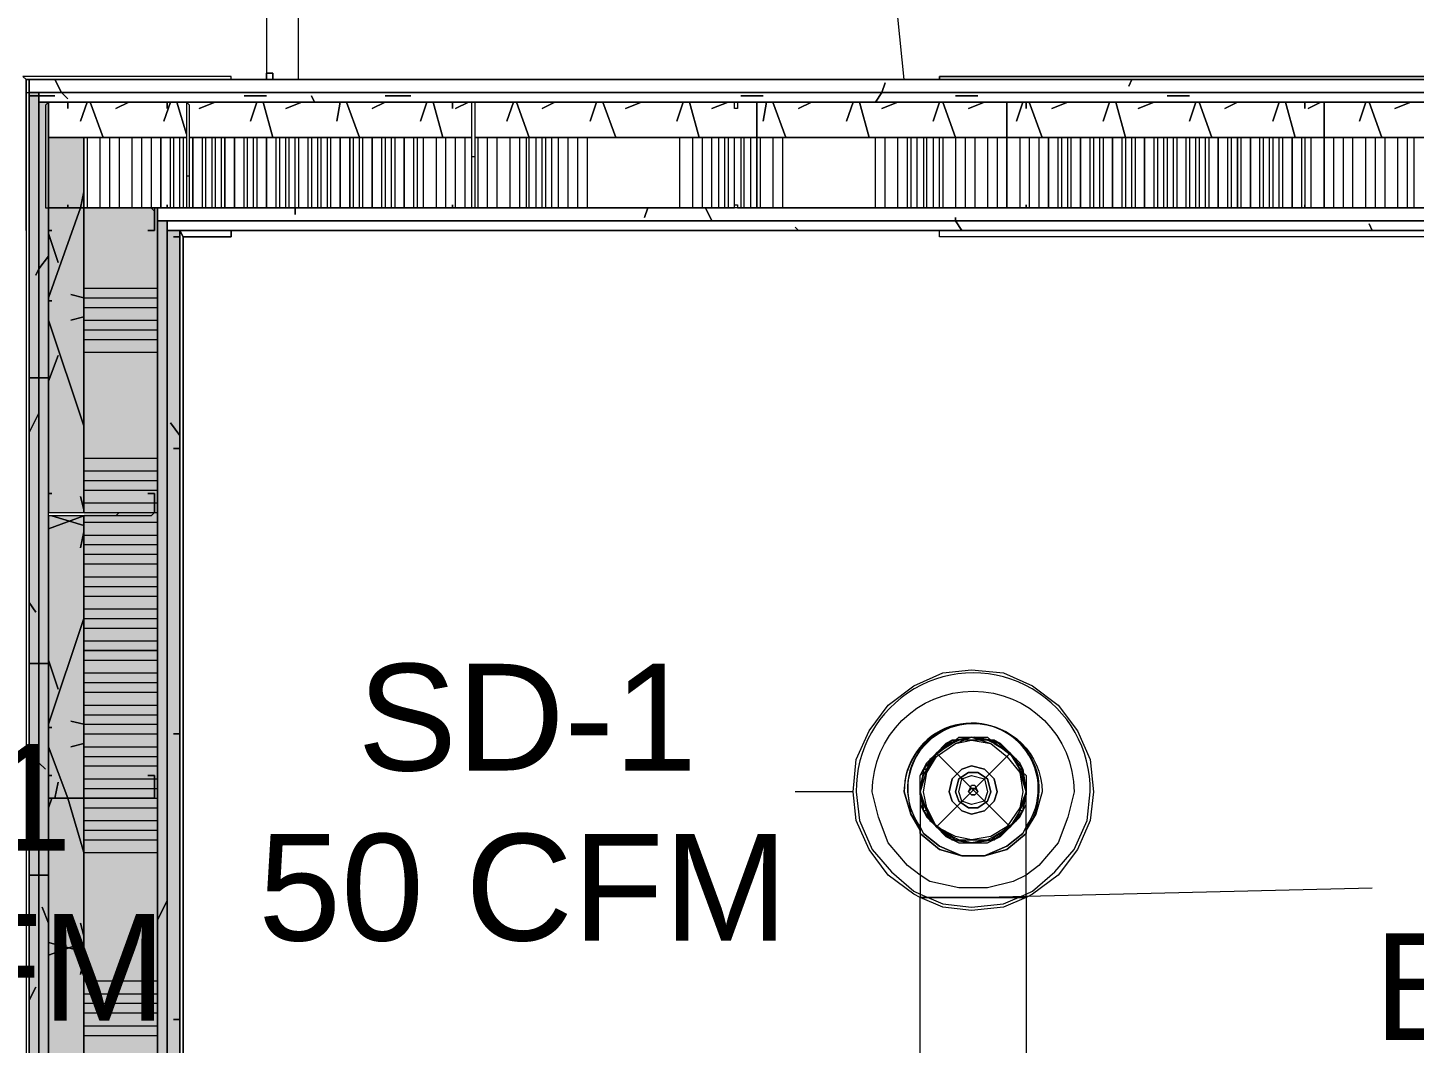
# Model space of a CAD drawing. Header units: metres. Extents: x 29 to 268, y -7 to 151.
# Drawn here: x 88.637 to 90.62, y 44.929 to 46.38 of the extents above; entities that cross this region are included whole.
import ezdxf

# ---------------------------------------------------------------- set-up
doc = ezdxf.new("R2010")
doc.units = ezdxf.units.M
doc.layers.add('HVAC - Ductos', color=5, linetype='Continuous', lineweight=50)
doc.layers.add('PDF2_Geometry', color=7, linetype='Continuous', true_color=0xaaaaaa)
doc.layers.add('PDF2_Solid Fills', color=7, linetype='Continuous', true_color=0xffffff)
doc.layers.add('PDF2_Text', color=7, linetype='Continuous')
doc.styles.add('PDF Helvetica', font='')
doc.styles.get('PDF Helvetica').set_extended_font_data('Helvetica')

msp = doc.modelspace()

# ---------------------------------------------------------------- hatches: boundary and pattern name
at = {"layer": 'PDF2_Solid Fills', "lineweight": 0, "transparency": 33554559}
h = msp.add_hatch(color=256, dxfattribs=at)
h.paths.add_polyline_path([(88.639, 44.4222), (88.6528, 44.4222), (88.6528, 46.2876), (88.639, 46.2876)])
h.paths.add_polyline_path([(88.639, 42.158), (88.6528, 42.1534), (88.6528, 42.1534), (88.6528, 44.0922), (88.639, 44.0922), (88.6344, 42.1855), (88.6344, 42.158)])
h = msp.add_hatch(color=256, dxfattribs=at)
h.paths.add_polyline_path([(88.639, 44.4222), (88.6528, 44.4222), (88.6528, 46.2876), (88.639, 46.2876)])
h.paths.add_polyline_path([(88.6528, 44.0922), (88.639, 44.0922), (88.639, 42.1534), (88.6528, 42.1534)])
h = msp.add_hatch(color=256, dxfattribs=at)
h.paths.add_polyline_path([(88.6528, 44.4222), (88.6665, 44.4222), (88.6665, 46.2738), (88.6528, 46.2738)])
h.paths.add_polyline_path([(88.662, 42.1763), (88.6665, 44.0784), (88.6665, 44.0922), (88.6528, 44.0922), (88.6528, 42.1717)])
h = msp.add_hatch(color=256, dxfattribs=at)
h.paths.add_polyline_path([(88.6528, 44.4222), (88.6665, 44.4222), (88.6665, 46.2738), (88.6528, 46.2738)])
h.paths.add_polyline_path([(88.6665, 44.0922), (88.6528, 44.0922), (88.6528, 42.1672), (88.6665, 42.1717), (88.6665, 42.1718), (88.662, 42.1763), (88.6665, 44.0784)])
h = msp.add_hatch(color=256, dxfattribs=at)
h.paths.add_polyline_path([(88.6666, 45.6872), (88.717, 45.6872), (88.717, 46.2234), (88.6666, 46.2234)])
h.paths.add_polyline_path([(88.6666, 42.2176), (88.717, 42.2176), (88.717, 42.3184), (88.6666, 42.3184)])
h.paths.add_polyline_path([(88.6666, 42.323), (88.717, 42.323), (88.717, 42.8409), (88.6666, 42.8409)])
h.paths.add_polyline_path([(88.6666, 42.8455), (88.717, 42.8455), (88.717, 43.6522), (88.6666, 43.6522)])
h.paths.add_polyline_path([(88.6666, 43.6568), (88.717, 43.6568), (88.717, 44.0922), (88.6666, 44.0922)])
h.paths.add_polyline_path([(88.6666, 44.4222), (88.717, 44.4222), (88.717, 45.6826), (88.6666, 45.6826)])
h = msp.add_hatch(color=256, dxfattribs=at)
h.paths.add_polyline_path([(88.6666, 45.6872), (88.717, 45.6872), (88.717, 46.2234), (88.6666, 46.2234)])
h.paths.add_polyline_path([(88.6666, 42.2176), (88.717, 42.2176), (88.717, 42.3184), (88.6666, 42.3184)])
h.paths.add_polyline_path([(88.6666, 42.323), (88.717, 42.323), (88.717, 42.8409), (88.6666, 42.8409)])
h.paths.add_polyline_path([(88.6666, 42.8455), (88.717, 42.8455), (88.717, 43.6522), (88.6666, 43.6522)])
h.paths.add_polyline_path([(88.6666, 43.6568), (88.717, 43.6568), (88.717, 44.0922), (88.6711, 44.0922), (88.6666, 44.0601)])
h.paths.add_polyline_path([(88.6666, 44.4222), (88.717, 44.4222), (88.717, 45.6826), (88.6666, 45.6826)])
h = msp.add_hatch(color=256, dxfattribs=at)
h.paths.add_polyline_path([(88.8224, 44.4222), (88.8224, 46.1226), (88.717, 46.1226), (88.717, 44.4222)])
h.paths.add_polyline_path([(88.717, 42.323), (88.8132, 42.323), (88.8223, 42.3184), (88.8224, 42.3184), (88.8224, 44.0922), (88.717, 44.0922)])
h = msp.add_hatch(color=256, dxfattribs=at)
h.paths.add_polyline_path([(88.8224, 44.4222), (88.8224, 46.1226), (88.717, 46.1226), (88.717, 44.4222)])
h.paths.add_polyline_path([(88.8224, 44.0922), (88.717, 44.0922), (88.717, 42.323), (88.8224, 42.323)])
h = msp.add_hatch(color=256, dxfattribs=at)
h.paths.add_polyline_path([(88.8224, 44.4222), (88.8361, 44.4222), (88.8361, 46.1042), (88.8224, 46.1042)])
h.paths.add_polyline_path([(88.8224, 42.3367), (88.8361, 42.3367), (88.8361, 44.0922), (88.8224, 44.0922)])
h = msp.add_hatch(color=256, dxfattribs=at)
h.paths.add_polyline_path([(88.8224, 44.4222), (88.8361, 44.4222), (88.8361, 46.1042), (88.8224, 46.1042)])
h.paths.add_polyline_path([(88.8224, 42.3367), (88.8361, 42.3367), (88.8361, 44.0922), (88.8224, 44.0922)])
h = msp.add_hatch(color=256, dxfattribs=at)
h.paths.add_polyline_path([(88.8544, 44.4222), (88.8544, 46.0905), (88.8361, 46.0905), (88.8361, 44.4222)])
h.paths.add_polyline_path([(88.8544, 44.0922), (88.8361, 44.0922), (88.8361, 42.3551), (88.8544, 42.3551)])
h = msp.add_hatch(color=256, dxfattribs=at)
h.paths.add_polyline_path([(88.8544, 44.4222), (88.8544, 46.0905), (88.8361, 46.0905), (88.8361, 44.4222)])
h.paths.add_polyline_path([(88.8544, 44.0922), (88.8361, 44.0922), (88.8361, 42.3505), (88.8544, 42.3505)])

# ---------------------------------------------------------------- linework, layer by layer
at = {"layer": 'HVAC - Ductos', "lineweight": 0}
for points in [[(89.9132, 44.6101), (89.9132, 45.1372), (89.904, 45.1418), (89.8674, 45.1693), (89.8399, 45.206), (89.8216, 45.2472), (89.817, 45.2884), (89.8216, 45.3343), (89.8399, 45.3755), (89.8674, 45.4122), (89.904, 45.4397), (89.9453, 45.458), (89.9866, 45.4626), (90.0324, 45.458), (90.0736, 45.4397), (90.1103, 45.4122), (90.1378, 45.3755), (90.1562, 45.3343), (90.1607, 45.2884), (90.1562, 45.2472), (90.1378, 45.206), (90.1103, 45.1693), (90.0736, 45.1418), (90.0644, 45.1372), (90.0644, 44.6101)], [(89.959, 45.2242), (89.9362, 45.238), (89.9224, 45.261), (89.9178, 45.261), (89.9178, 45.2655), (89.9132, 45.2884), (89.9178, 45.316), (89.9178, 45.3205), (89.9132, 45.2884), (89.9178, 45.261), (89.9362, 45.238), (89.959, 45.2197), (89.9866, 45.2151), (90.0186, 45.2197), (90.0416, 45.238), (90.0599, 45.261), (90.0416, 45.238), (90.0186, 45.2197), (89.9866, 45.2151), (89.959, 45.2197), (89.9362, 45.238), (89.9178, 45.261), (89.9132, 45.2884), (89.9178, 45.3114), (89.927, 45.3297), (89.9362, 45.3434), (89.9499, 45.3526), (89.9682, 45.3618), (89.9866, 45.3664), (89.9636, 45.3618), (89.959, 45.3618), (89.9866, 45.3664), (90.0094, 45.3618), (90.0278, 45.3572), (90.0416, 45.3434), (90.0553, 45.3297), (90.0599, 45.3114), (90.0644, 45.2884), (90.0599, 45.3114), (90.0507, 45.3297), (90.0416, 45.3434), (90.0278, 45.3526), (90.0094, 45.3618), (89.9866, 45.3664), (90.0186, 45.3618), (90.014, 45.3618), (89.9912, 45.3664)], [(89.9132, 45.2884), (89.9132, 45.2838), (89.9132, 45.2701), (89.9224, 45.2518), (89.9362, 45.238), (89.9499, 45.2242), (89.9682, 45.2151), (89.9866, 45.2151), (89.9682, 45.2197), (89.9499, 45.2288), (89.9362, 45.238), (89.927, 45.2518), (89.9178, 45.2701), (89.9132, 45.2884), (89.9132, 45.3114), (89.9224, 45.3297), (89.9362, 45.3434), (89.9499, 45.3572), (89.9682, 45.3618), (89.9866, 45.3664)], [(89.959, 45.3618), (89.9362, 45.3434), (89.9178, 45.3205)], [(89.959, 45.3618), (89.9499, 45.3572), (89.9362, 45.3434), (89.9224, 45.3297), (89.9178, 45.3205)], [(89.9544, 45.3572), (89.9362, 45.3434), (89.9224, 45.3205), (89.9362, 45.3434), (89.959, 45.3572)], [(89.9499, 45.3572), (89.9499, 45.3572)], [(89.9636, 45.3618), (89.959, 45.3618), (89.9544, 45.3572), (89.959, 45.3618), (89.9636, 45.3618), (89.9682, 45.3664), (89.9866, 45.3664), (90.0094, 45.3664), (90.014, 45.3618), (90.0186, 45.3618), (90.0186, 45.3572), (90.0186, 45.3618), (90.014, 45.3618)], [(89.9636, 45.3572), (89.9866, 45.3664), (90.014, 45.3572)], [(90.0599, 45.3205), (90.0416, 45.3434), (90.0186, 45.3618)], [(90.0599, 45.3205), (90.0553, 45.3297), (90.0416, 45.3434), (90.0278, 45.3572), (90.0186, 45.3618)], [(90.0278, 45.3572), (90.0278, 45.3572)], [(89.9132, 45.2838), (89.9132, 45.2884), (89.9132, 45.3114), (89.9178, 45.316), (89.9178, 45.3205), (89.9224, 45.3205), (89.9178, 45.3205), (89.9178, 45.316)], [(89.9132, 45.293), (89.9178, 45.316)], [(90.0599, 45.316), (90.0599, 45.3205), (90.0553, 45.3205), (90.0599, 45.3205), (90.0599, 45.316), (90.0644, 45.3114), (90.0644, 45.2884), (90.0644, 45.2838)], [(90.0553, 45.316), (90.0644, 45.2884), (90.0553, 45.2655)], [(90.0644, 45.293), (90.0599, 45.316), (90.0599, 45.3205), (90.0644, 45.2884)], [(89.817, 45.2884), (89.7344, 45.2884)], [(89.9132, 45.2884), (89.9132, 45.2884)], [(89.9132, 45.2884), (89.9132, 45.2838), (89.9132, 45.2655), (89.9132, 45.238), (89.9132, 45.2014), (89.9132, 45.1555), (89.9132, 45.1372), (89.9224, 45.1372), (89.9362, 45.1372), (89.9499, 45.1372), (89.9682, 45.1372), (89.9866, 45.1372), (90.0094, 45.1372), (90.0278, 45.1372), (90.0416, 45.1372), (90.0553, 45.1372), (90.0599, 45.1372), (90.0644, 45.1372), (90.0644, 45.183), (90.0644, 45.2197), (90.0644, 45.2564), (90.0644, 45.2792), (90.0644, 45.2884)], [(90.0599, 45.2655), (90.0599, 45.261), (90.0553, 45.261), (90.0416, 45.238), (90.0553, 45.2518), (90.0644, 45.2701), (90.0644, 45.2838), (90.0644, 45.2884), (90.0599, 45.2701), (90.0507, 45.2518), (90.0416, 45.238), (90.0278, 45.2288), (90.0094, 45.2197), (89.9866, 45.2151), (89.9636, 45.2197), (89.959, 45.2197), (89.9544, 45.2242)], [(90.0644, 45.2884), (90.0599, 45.261), (90.0644, 45.2884)], [(90.0644, 45.1693), (90.0462, 45.1601), (90.0094, 45.151), (89.9682, 45.151), (89.927, 45.1601), (89.9132, 45.1693)], [(89.9866, 45.1372), (90.5594, 45.151)], [(89.9132, 45.1418), (89.9453, 45.128), (89.9866, 45.1234), (90.0324, 45.128), (90.0644, 45.1418)], [(90.0644, 45.1372), (90.0324, 45.1234), (89.9866, 45.1188), (89.9453, 45.1234), (89.9132, 45.1372)], [(90.0644, 45.1372), (90.0599, 45.1372), (90.0553, 45.1372), (90.0416, 45.1372), (90.0278, 45.1372), (90.0094, 45.1372), (89.9866, 45.1372), (89.9682, 45.1372), (89.9499, 45.1372), (89.9362, 45.1372), (89.9224, 45.1372), (89.9132, 45.1372)]]:
    msp.add_lwpolyline(points, dxfattribs=at)
for points in [[(90.0644, 45.1418), (90.0736, 45.1464), (90.1057, 45.1738), (90.1332, 45.206), (90.1516, 45.2472), (90.1562, 45.2884, 1.013813), (89.8216, 45.2884), (89.8262, 45.2472), (89.8444, 45.206), (89.872, 45.1738), (89.904, 45.1464), (89.9132, 45.1418)], [(89.9132, 45.1693), (89.8949, 45.183), (89.8674, 45.2151), (89.8536, 45.2518), (89.8444, 45.2884, -0.994592), (90.1332, 45.2884), (90.124, 45.2518), (90.1103, 45.2151), (90.0828, 45.183), (90.0644, 45.1693)]]:
    msp.add_lwpolyline(points, format="xyb", dxfattribs=at)
for points in [[(90.0874, 45.2884), (90.0782, 45.2564), (90.0644, 45.2334, 1.390087), (89.8903, 45.2884, -0.990075)], [(89.8949, 45.2884), (89.8995, 45.2564), (89.9132, 45.238, -1.403676), (90.0828, 45.2884), (90.0782, 45.2564), (90.0644, 45.238, 1.404249)]]:
    msp.add_lwpolyline(points, format="xyb", close=True, dxfattribs=at)
for points in [[(90.014, 45.3572), (90.037, 45.3389), (90.0553, 45.316), (90.0599, 45.2884), (90.0553, 45.2655), (90.037, 45.238), (90.014, 45.2242), (89.9866, 45.2197), (89.9636, 45.2242), (89.9362, 45.238), (89.9224, 45.2655), (89.9178, 45.2884), (89.9224, 45.316), (89.9362, 45.3389), (89.9636, 45.3572), (89.9866, 45.3618)], [(90.0553, 45.3205), (90.0416, 45.3434), (90.0186, 45.3572), (90.0416, 45.3434)], [(89.959, 45.3068), (89.9544, 45.2884), (89.959, 45.3068), (89.9728, 45.3205), (89.9866, 45.3251), (90.0049, 45.3205), (90.0186, 45.3068), (90.0232, 45.2884), (90.0186, 45.3068), (90.0049, 45.3205), (89.9866, 45.3251), (89.9728, 45.3205)], [(89.9682, 45.3068), (89.9636, 45.2884), (89.9682, 45.3068), (89.982, 45.316), (89.9957, 45.316), (90.0094, 45.3068), (90.014, 45.2884), (90.0094, 45.3068), (89.9957, 45.316), (89.982, 45.316)], [(90.0049, 45.2747), (89.9866, 45.2701), (89.9728, 45.2747), (89.9682, 45.2884), (89.9728, 45.3068), (89.9866, 45.3114), (90.0049, 45.3068), (90.0094, 45.2884)], [(89.9866, 45.293), (89.982, 45.2884), (89.9866, 45.2976), (89.9912, 45.2976), (89.9957, 45.2884), (89.9912, 45.293)], [(89.8903, 45.2884), (89.8995, 45.2564), (89.9132, 45.2334), (89.8995, 45.2564)], [(90.0186, 45.2747), (90.0232, 45.2884), (90.0186, 45.2747), (90.0049, 45.261), (89.9866, 45.2564), (89.9728, 45.261), (89.959, 45.2747), (89.9544, 45.2884), (89.959, 45.2747), (89.9728, 45.261), (89.9866, 45.2564), (90.0049, 45.261)], [(90.0094, 45.2747), (90.014, 45.2884), (90.0094, 45.2747), (89.9957, 45.2655), (89.982, 45.2655), (89.9682, 45.2747), (89.9636, 45.2884), (89.9682, 45.2747), (89.982, 45.2655), (89.9957, 45.2655)], [(89.9912, 45.2838), (89.9957, 45.2884), (89.9912, 45.2838), (89.9866, 45.2838), (89.982, 45.2884), (89.9866, 45.2838)], [(89.9178, 45.2288), (89.9407, 45.2105), (89.9728, 45.1968), (90.0049, 45.1968), (90.037, 45.2105), (90.0599, 45.2288), (90.0644, 45.238), (90.0599, 45.2288), (90.037, 45.2105), (90.0049, 45.1968), (89.9728, 45.1968), (89.9407, 45.2105), (89.9178, 45.2288), (89.9132, 45.238)], [(90.0644, 45.2288), (90.037, 45.206), (90.0049, 45.1968), (89.9728, 45.1968), (89.9407, 45.206), (89.9132, 45.2288), (89.9132, 45.2334), (89.9132, 45.2288), (89.9407, 45.206), (89.9728, 45.1968), (90.0049, 45.1968), (90.037, 45.206), (90.0644, 45.2288), (90.0644, 45.2334)], [(90.0094, 45.2151), (90.0278, 45.2242), (90.0416, 45.238), (90.0186, 45.2242), (90.0186, 45.2197), (90.014, 45.2197), (89.9866, 45.2151)]]:
    msp.add_lwpolyline(points, close=True, dxfattribs=at)
at = {"layer": 'PDF2_Geometry', "lineweight": 0}
for points in [[(88.9782, 46.6406), (88.9782, 46.306), (89.024, 46.306), (89.024, 46.6406)], [(88.9782, 46.3151), (88.9828, 46.3151), (88.9782, 46.3151), (88.9828, 46.3151), (88.9874, 46.3151), (88.9874, 46.3106), (88.9874, 46.306), (88.9828, 46.306), (88.9782, 46.306), (88.9782, 46.3106), (88.9782, 46.3151), (88.9828, 46.3151), (88.9874, 46.3151), (88.9874, 46.3106), (88.9874, 46.306), (88.9828, 46.306), (88.9874, 46.306), (88.9874, 46.3106), (88.9874, 46.3151), (88.9828, 46.3151), (88.9782, 46.3151), (88.9782, 46.3106), (88.9782, 46.306), (88.9828, 46.306), (88.9874, 46.306), (88.9874, 46.3106), (88.9874, 46.3151), (88.9828, 46.3151), (88.9782, 46.3151), (88.9828, 46.3151), (88.9874, 46.3151), (88.9874, 46.3106), (88.9874, 46.306), (88.9828, 46.306), (88.9782, 46.306), (88.9782, 46.3106), (88.9782, 46.3151), (88.9828, 46.3151), (88.9874, 46.3151), (88.9874, 46.3106), (88.9874, 46.306), (89.8903, 46.306), (89.872, 46.4847)], [(88.9278, 46.306), (88.6344, 46.306), (88.9278, 46.306), (88.9278, 46.3106), (88.6299, 46.3106), (88.6344, 46.306), (88.639, 46.306), (91.742, 46.306), (91.742, 46.1226), (93.204, 46.1226)], [(91.7466, 46.1684), (91.7466, 46.1593), (92.8558, 46.1593), (92.8558, 46.1684), (91.7466, 46.1684), (91.7466, 46.3106), (89.9407, 46.3106), (89.9407, 46.306), (88.9278, 46.306), (88.9278, 46.3106), (88.6299, 46.3106), (88.6344, 46.306), (88.6344, 46.2876), (88.639, 46.2876)], [(88.6344, 46.0905), (88.6344, 46.2876), (88.6344, 46.306), (88.639, 46.306), (88.639, 46.2876), (88.639, 46.0905), (88.639, 44.4222), (88.6528, 44.4222), (88.6666, 44.4222), (88.6666, 44.468), (88.6666, 44.8714), (88.6666, 45.2792), (88.6666, 45.6826)], [(91.742, 46.306), (88.6344, 46.306), (91.742, 46.306)], [(88.9874, 46.306), (88.9874, 46.3106), (88.9874, 46.3151), (88.9828, 46.3151), (88.9782, 46.3151), (88.9782, 46.3106), (88.9782, 46.306)], [(88.9782, 46.3106), (88.9782, 46.3106)], [(88.9782, 46.3106), (88.9782, 46.3106)], [(88.9782, 46.3106), (88.9782, 46.3106)], [(88.9782, 46.3106), (88.9782, 46.3106)], [(88.9782, 46.3106), (88.9782, 46.3106)], [(88.9782, 46.3106), (88.9782, 46.3106)], [(88.9782, 46.3106), (88.9782, 46.3106)], [(88.9782, 46.3106), (88.9782, 46.3106)], [(88.9782, 46.3106), (88.9782, 46.3106)], [(88.9782, 46.3106), (88.9782, 46.3106)], [(88.9782, 46.3106), (88.9782, 46.3106)], [(88.9782, 46.3106), (88.9782, 46.3106)], [(88.9782, 46.3106), (88.9782, 46.3106)], [(88.9782, 46.3106), (88.9782, 46.3106)], [(88.9782, 46.3106), (88.9782, 46.3106)], [(88.9782, 46.3106), (88.9782, 46.3106)], [(88.9782, 46.3106), (88.9782, 46.3106)], [(88.9782, 46.3106), (88.9782, 46.3106)], [(88.9782, 46.3106), (88.9782, 46.3106)], [(88.9828, 46.306), (88.9828, 46.306)], [(88.9828, 46.306), (88.9828, 46.306)], [(88.9828, 46.306), (88.9828, 46.306)], [(88.9828, 46.306), (88.9828, 46.306)], [(88.9828, 46.306), (88.9828, 46.306)], [(88.9828, 46.306), (88.9828, 46.306)], [(88.9828, 46.306), (88.9828, 46.306)], [(88.9828, 46.306), (88.9828, 46.306)], [(91.742, 42.1809), (91.742, 42.1351), (91.742, 42.1534), (91.742, 42.355), (91.742, 46.0905), (91.742, 46.2876), (91.742, 46.306), (89.9407, 46.306)], [(91.7466, 42.1305), (88.6299, 42.1305), (88.6344, 42.1351), (88.6344, 42.1809), (88.6344, 42.1351), (88.639, 42.1351), (88.639, 42.1534), (88.639, 42.355), (88.639, 44.0922), (88.6528, 44.0922), (88.6528, 44.4222), (88.6528, 46.0905), (88.6528, 46.2738), (88.6528, 46.2876), (91.7236, 46.2876)], [(88.6666, 45.6872), (88.6666, 46.1226), (88.6666, 46.2738), (88.6528, 46.2738), (88.6528, 44.4222), (88.6528, 44.0922)], [(88.8224, 44.4222), (88.8224, 46.1226), (88.717, 46.1226), (88.717, 45.6872), (88.717, 46.1226), (88.717, 46.2234), (88.6666, 46.2234), (88.6666, 46.1226), (88.6666, 45.6872), (88.6666, 46.0905), (88.6666, 46.1226), (88.6666, 46.2234), (88.6666, 46.2738), (91.7099, 46.2738), (88.6666, 46.2738), (88.6666, 46.2234), (88.8636, 46.2234), (88.717, 46.2234), (88.717, 46.1226), (88.717, 46.0905), (88.717, 45.6872), (88.8178, 45.6872), (88.8224, 45.6872)], [(89.244, 46.2647), (89.244, 46.2647)], [(90.0644, 46.2647), (90.0644, 46.2647)], [(90.4632, 46.2647), (90.4632, 46.2647)], [(88.8636, 46.2234), (88.717, 46.2234), (88.717, 46.1226), (88.8361, 46.1226), (88.8224, 46.1226), (88.8224, 46.1042), (88.8224, 46.0905), (88.8224, 44.4222), (88.8224, 44.0922), (88.717, 44.0922)], [(88.7216, 46.2234), (88.7216, 46.1226)], [(88.7398, 46.2234), (88.7398, 46.1226)], [(88.7536, 46.2234), (88.7536, 46.1226)], [(88.7674, 46.2234), (88.7674, 46.1226)], [(88.7857, 46.2234), (88.7857, 46.1226)], [(88.7995, 46.2234), (88.7995, 46.1226)], [(88.8132, 46.2234), (88.8132, 46.1226)], [(88.8407, 46.1226), (88.8407, 46.2234)], [(88.8453, 46.2234), (88.8453, 46.1226)], [(88.8544, 46.1226), (88.8544, 46.2234)], [(88.859, 46.2234), (88.859, 46.1226)], [(89.2716, 46.2234), (88.8682, 46.2234)], [(88.8866, 46.1226), (88.8866, 46.2234)], [(88.8911, 46.2234), (88.8911, 46.1226)], [(88.9003, 46.1226), (88.9003, 46.2234)], [(88.9049, 46.2234), (88.9049, 46.1226)], [(88.914, 46.1226), (88.914, 46.2234)], [(88.9461, 46.1226), (88.9461, 46.2234)], [(88.9507, 46.2234), (88.9507, 46.1226)], [(88.9598, 46.1226), (88.9598, 46.2234)], [(88.9644, 46.2234), (88.9644, 46.1226)], [(88.992, 46.1226), (88.992, 46.2234)], [(88.9966, 46.2234), (88.9966, 46.1226)], [(89.0057, 46.1226), (89.0057, 46.2234)], [(89.0103, 46.2234), (89.0103, 46.1226)], [(89.0194, 46.1226), (89.0194, 46.2234)], [(89.024, 46.2234), (89.024, 46.1226)], [(89.0378, 46.1226), (89.0378, 46.2234)], [(89.0424, 46.2234), (89.0424, 46.1226)], [(89.0516, 46.1226), (89.0516, 46.2234)], [(89.0561, 46.2234), (89.0561, 46.1226)], [(89.0653, 46.1226), (89.0653, 46.2234)], [(89.0699, 46.2234), (89.0699, 46.1226)], [(89.102, 46.2234), (89.102, 46.1226)], [(89.1111, 46.1226), (89.1111, 46.2234)], [(89.1157, 46.2234), (89.1157, 46.1226)], [(89.1432, 46.1226), (89.1432, 46.2234)], [(89.1478, 46.2234), (89.1478, 46.1226)], [(89.157, 46.1226), (89.157, 46.2234)], [(89.1616, 46.2234), (89.1616, 46.1226)], [(89.189, 46.1226), (89.189, 46.2234)], [(89.1936, 46.2234), (89.1936, 46.1226)], [(89.2028, 46.1226), (89.2028, 46.2234)], [(89.2211, 46.1226), (89.2211, 46.2234)], [(89.2348, 46.1226), (89.2348, 46.2234)], [(89.2486, 46.1226), (89.2486, 46.2234)], [(89.2624, 46.1226), (89.2624, 46.2234)], [(89.2716, 46.1226), (89.6474, 46.1226), (89.2716, 46.1226), (89.6474, 46.1226), (89.6474, 46.2234)], [(91.302, 46.2234), (90.8986, 46.2234), (90.4907, 46.2234), (90.037, 46.2234), (89.6794, 46.2234), (89.2761, 46.2234)], [(89.2807, 46.1226), (89.2807, 46.2234)], [(89.2944, 46.1226), (89.2944, 46.2234)], [(89.3082, 46.1226), (89.3082, 46.2234)], [(89.3266, 46.1226), (89.3266, 46.2234)], [(89.3403, 46.1226), (89.3403, 46.2234)], [(89.3495, 46.2234), (89.3495, 46.1226)], [(89.354, 46.1226), (89.354, 46.2234)], [(89.3632, 46.2234), (89.3632, 46.1226)], [(89.3724, 46.1226), (89.3724, 46.2234)], [(89.377, 46.2234), (89.377, 46.1226)], [(89.3861, 46.1226), (89.3861, 46.2234)], [(89.3953, 46.2234), (89.3953, 46.1226)], [(89.409, 46.2234), (89.409, 46.1226)], [(89.4228, 46.2234), (89.4228, 46.1226)], [(89.4366, 46.2234), (89.4366, 46.1226)], [(89.5694, 46.1226), (89.5694, 46.2234)], [(89.5878, 46.1226), (89.5878, 46.2234)], [(89.6016, 46.1226), (89.6016, 46.2234)], [(89.6153, 46.1226), (89.6153, 46.2234)], [(89.6245, 46.2234), (89.6245, 46.1226)], [(89.6336, 46.1226), (89.6336, 46.2234)], [(89.6382, 46.2234), (89.6382, 46.1226)], [(89.6566, 46.2234), (89.6566, 46.1226)], [(89.6611, 46.1226), (89.6611, 46.2234)], [(89.6703, 46.2234), (89.6703, 46.1226)], [(90.037, 46.2234), (90.037, 46.1226), (89.6794, 46.1226), (90.037, 46.1226), (89.6794, 46.1226)], [(89.684, 46.2234), (89.684, 46.1226)], [(89.7024, 46.2234), (89.7024, 46.1226)], [(89.7162, 46.2234), (89.7162, 46.1226)], [(89.849, 46.1226), (89.849, 46.2234)], [(89.8628, 46.1226), (89.8628, 46.2234)], [(89.8812, 46.1226), (89.8812, 46.2234)], [(89.8949, 46.1226), (89.8949, 46.2234)], [(89.8995, 46.2234), (89.8995, 46.1226)], [(89.9086, 46.1226), (89.9086, 46.2234)], [(89.9178, 46.2234), (89.9178, 46.1226)], [(89.9224, 46.1226), (89.9224, 46.2234)], [(89.9316, 46.2234), (89.9316, 46.1226)], [(89.9407, 46.1226), (89.9407, 46.2234)], [(89.9453, 46.2234), (89.9453, 46.1226)], [(89.9636, 46.2234), (89.9636, 46.1226)], [(89.9774, 46.2234), (89.9774, 46.1226)], [(89.9912, 46.2234), (89.9912, 46.1226)], [(90.0094, 46.2234), (90.0094, 46.1226)], [(90.0232, 46.2234), (90.0232, 46.1226)], [(90.0553, 46.2234), (90.0553, 46.1226)], [(90.4632, 46.2234), (90.4632, 46.1226), (90.0644, 46.1226), (90.4632, 46.1226), (90.0644, 46.1226)], [(90.069, 46.2234), (90.069, 46.1226)], [(90.0828, 46.2234), (90.0828, 46.1226)], [(90.1103, 46.1226), (90.1103, 46.2234)], [(90.1149, 46.2234), (90.1149, 46.1226)], [(90.124, 46.1226), (90.124, 46.2234)], [(90.1286, 46.2234), (90.1286, 46.1226)], [(90.1562, 46.1226), (90.1562, 46.2234)], [(90.1607, 46.2234), (90.1607, 46.1226)], [(90.1699, 46.1226), (90.1699, 46.2234)], [(90.1745, 46.2234), (90.1745, 46.1226)], [(90.1882, 46.1226), (90.1882, 46.2234)], [(90.202, 46.1226), (90.202, 46.2234)], [(90.2066, 46.2234), (90.2066, 46.1226)], [(90.2157, 46.1226), (90.2157, 46.2234)], [(90.2203, 46.2234), (90.2203, 46.1226)], [(90.2478, 46.1226), (90.2478, 46.2234)], [(90.2524, 46.2234), (90.2524, 46.1226)], [(90.2616, 46.1226), (90.2616, 46.2234)], [(90.2662, 46.2234), (90.2662, 46.1226)], [(90.2753, 46.1226), (90.2753, 46.2234)], [(90.2799, 46.2234), (90.2799, 46.1226)], [(90.2936, 46.1226), (90.2936, 46.2234)], [(90.2982, 46.2234), (90.2982, 46.1226)], [(90.3074, 46.1226), (90.3074, 46.2234)], [(90.312, 46.2234), (90.312, 46.1226)], [(90.3212, 46.1226), (90.3212, 46.2234)], [(90.3257, 46.2234), (90.3257, 46.1226)], [(90.3532, 46.1226), (90.3532, 46.2234)], [(90.3578, 46.2234), (90.3578, 46.1226)], [(90.3716, 46.2234), (90.3716, 46.1226)], [(90.399, 46.1226), (90.399, 46.2234)], [(90.4036, 46.2234), (90.4036, 46.1226)], [(90.4128, 46.1226), (90.4128, 46.2234)], [(90.4174, 46.2234), (90.4174, 46.1226)], [(90.4266, 46.1226), (90.4266, 46.2234)], [(90.4312, 46.2234), (90.4312, 46.1226)], [(90.4586, 46.1226), (90.4586, 46.2234)], [(90.4724, 46.1226), (90.4724, 46.2234)], [(90.8666, 46.1226), (90.4907, 46.1226), (90.8666, 46.1226), (90.4907, 46.1226), (90.4907, 46.2234)], [(90.5044, 46.1226), (90.5044, 46.2234)], [(90.5182, 46.1226), (90.5182, 46.2234)], [(90.532, 46.1226), (90.532, 46.2234)], [(90.5503, 46.1226), (90.5503, 46.2234)], [(90.564, 46.1226), (90.564, 46.2234)], [(90.5778, 46.1226), (90.5778, 46.2234)], [(90.5962, 46.1226), (90.5962, 46.2234)], [(90.6099, 46.1226), (90.6099, 46.2234)], [(90.619, 46.2234), (90.619, 46.1226)], [(88.8361, 46.1226), (88.8224, 46.1226), (88.8224, 46.1042), (91.5586, 46.1042)], [(89.244, 46.1226), (88.8636, 46.1226)], [(89.244, 46.1272), (89.244, 46.1272)], [(89.2716, 46.1226), (89.2716, 46.1226)], [(89.6794, 46.1226), (89.6794, 46.1226)], [(89.6794, 46.1226), (89.6794, 46.1226)], [(90.037, 46.1226), (90.037, 46.1226)], [(90.037, 46.1226), (90.037, 46.1226)], [(90.0644, 46.1272), (90.0644, 46.1272)], [(90.4632, 46.1272), (90.4632, 46.1272)], [(90.4907, 46.1226), (90.4907, 46.1226)], [(90.4907, 46.1226), (90.4907, 46.1226)], [(91.5266, 42.355), (91.5266, 42.3505), (88.8544, 42.3505), (88.8544, 42.355), (88.8544, 44.0922), (88.8361, 44.0922), (88.8361, 44.4222), (88.8361, 46.0905), (88.8361, 46.1042), (91.5403, 46.1042), (91.5403, 46.0905), (91.5403, 42.355), (91.5403, 42.3505), (91.5403, 42.3367), (88.8361, 42.3367), (88.8361, 42.3505), (88.8361, 42.355), (88.8361, 44.0922), (88.8224, 44.0922)], [(89.9407, 46.0905), (91.5266, 46.0905), (91.5174, 46.0814), (89.9407, 46.0814), (89.9407, 46.0905), (91.5266, 46.0905), (88.8544, 46.0905), (88.8544, 44.4222), (88.6344, 44.4222), (88.6344, 44.0922), (88.639, 44.0922), (88.639, 42.1351), (88.6344, 42.1351), (88.6344, 44.0922)], [(88.8544, 44.0922), (88.8544, 44.4222), (88.8544, 44.0922), (88.8544, 44.4222), (88.8544, 46.0905), (88.8544, 44.4222), (88.8544, 44.0922), (88.6344, 44.0922), (88.6344, 44.4222)], [(88.6711, 46.0905), (88.6711, 46.0905)], [(88.8086, 46.0905), (88.8086, 46.0905)], [(91.5266, 42.3505), (91.5266, 42.355), (91.5266, 46.0905), (91.5266, 42.355), (88.8544, 42.355), (88.8544, 46.0905), (88.8544, 42.355), (88.859, 42.3596), (91.5174, 42.3596), (91.5174, 46.0814), (89.9407, 46.0814), (89.9407, 46.0905), (88.9278, 46.0905), (88.9278, 46.0814), (88.9278, 46.0905), (88.8544, 46.0905), (88.859, 46.0814), (88.8544, 46.0905), (88.9278, 46.0905)], [(88.8544, 46.0905), (91.5266, 46.0905), (88.8544, 46.0905)], [(88.717, 46.008), (88.8224, 46.008)], [(88.717, 45.9943), (88.8224, 45.9943)], [(88.717, 45.9805), (88.8224, 45.9805)], [(88.717, 45.9622), (88.8224, 45.9622)], [(88.717, 45.9484), (88.8224, 45.9484)], [(88.717, 45.9347), (88.8224, 45.9347)], [(88.717, 45.9164), (88.8224, 45.9164)], [(88.717, 45.7651), (88.8224, 45.7651)], [(88.717, 45.7468), (88.8224, 45.7468)], [(88.717, 45.733), (88.8224, 45.733)], [(88.6711, 45.7147), (88.6711, 45.7147)], [(88.717, 45.7193), (88.8224, 45.7193)], [(88.8086, 45.7147), (88.8086, 45.7147)], [(88.6666, 45.6872), (88.6666, 45.6872)], [(88.717, 45.701), (88.8178, 45.701), (88.8224, 45.701)], [(88.6666, 44.4222), (88.717, 44.4222), (88.717, 44.468), (88.717, 44.8714), (88.717, 45.2792), (88.717, 45.6826), (88.717, 45.2792), (88.717, 44.8714), (88.717, 44.468), (88.717, 44.4222), (88.6666, 44.4222), (88.6666, 44.468), (88.6666, 44.8714), (88.6666, 45.2792), (88.6666, 45.6826), (88.6666, 45.2792), (88.6666, 44.8714), (88.6666, 44.468), (88.6666, 44.4222), (88.6666, 44.0922), (88.717, 44.0922), (88.717, 44.4222), (88.8224, 44.4222)], [(88.717, 45.6826), (88.717, 45.2792), (88.717, 44.8714)], [(88.717, 45.6734), (88.8224, 45.6734)], [(88.717, 45.6551), (88.8224, 45.6551)], [(88.717, 45.6414), (88.8224, 45.6414)], [(88.717, 45.6276), (88.8224, 45.6276)], [(88.717, 45.6139), (88.8224, 45.6139)], [(88.717, 45.5955), (88.8224, 45.5955)], [(88.717, 45.5818), (88.8224, 45.5818)], [(88.717, 45.568), (88.8224, 45.568)], [(88.717, 45.5497), (88.8224, 45.5497)], [(88.717, 45.536), (88.8224, 45.536)], [(88.717, 45.5222), (88.8224, 45.5222)], [(88.717, 45.5038), (88.8224, 45.5038)], [(88.717, 45.4764), (88.8224, 45.4764)], [(88.717, 45.458), (88.8224, 45.458)], [(88.717, 45.4443), (88.8224, 45.4443)], [(88.717, 45.4305), (88.8224, 45.4305)], [(88.717, 45.4122), (88.8224, 45.4122)], [(88.717, 45.3984), (88.8224, 45.3984)], [(88.717, 45.3847), (88.8224, 45.3847)], [(88.717, 45.371), (88.8224, 45.371)], [(88.717, 45.3526), (88.8224, 45.3526)], [(88.717, 45.3389), (88.8224, 45.3389)], [(88.6711, 45.3114), (88.6711, 45.3114)], [(88.717, 45.3251), (88.8224, 45.3251)], [(88.8086, 45.3114), (88.8086, 45.3114)], [(88.717, 45.3068), (88.8178, 45.3068), (88.8224, 45.3068)], [(88.717, 45.293), (88.8178, 45.293), (88.8224, 45.293)], [(88.6666, 45.2792), (88.6666, 45.2792)], [(88.6666, 45.2792), (88.6666, 45.2792)], [(88.8132, 45.2792), (88.8224, 45.2792)], [(88.717, 45.2655), (88.8224, 45.2655)], [(88.717, 45.2472), (88.8224, 45.2472)], [(88.717, 45.2334), (88.8224, 45.2334)], [(88.717, 45.2197), (88.8224, 45.2197)], [(88.717, 45.2014), (88.8224, 45.2014)], [(88.717, 45.018), (88.8224, 45.018)], [(88.717, 44.9997), (88.8224, 44.9997)], [(88.717, 44.986), (88.8224, 44.986)], [(88.717, 44.9722), (88.8224, 44.9722)], [(88.717, 44.9538), (88.8224, 44.9538)], [(88.717, 44.9401), (88.8224, 44.9401)]]:
    msp.add_lwpolyline(points, dxfattribs=at)
for points in [[(88.6344, 42.1351), (91.742, 42.1351), (91.742, 42.355), (91.742, 46.0905), (91.742, 46.306), (88.6344, 46.306), (88.6344, 46.0905), (88.6344, 44.4222), (88.8544, 44.4222), (88.8544, 46.0905), (91.5266, 46.0905), (91.5266, 42.355), (88.8544, 42.355), (88.8544, 44.0922), (88.6344, 44.0922), (88.6344, 42.355)], [(88.6344, 46.306), (88.6344, 44.4222), (88.639, 44.4222), (88.639, 46.306)], [(88.639, 46.306), (88.639, 46.2876), (91.742, 46.2876), (91.742, 46.306)], [(88.9828, 46.3151), (88.9874, 46.3151), (88.9874, 46.3106), (88.9874, 46.306), (88.9828, 46.306), (88.9782, 46.306), (88.9782, 46.3106), (88.9782, 46.3151), (88.9828, 46.3151), (88.9874, 46.3151), (88.9874, 46.3106), (88.9874, 46.306), (88.9874, 46.3106), (88.9874, 46.3151), (88.9828, 46.3151), (88.9782, 46.3151), (88.9782, 46.3106), (88.9782, 46.306), (88.9782, 46.3106), (88.9782, 46.3151), (88.9828, 46.3151), (88.9874, 46.3151), (88.9874, 46.3106), (88.9874, 46.306), (88.9828, 46.306), (88.9874, 46.306), (88.9874, 46.3106), (88.9874, 46.3151), (88.9828, 46.3151), (88.9782, 46.3151), (88.9782, 46.3106), (88.9782, 46.306), (88.9828, 46.306), (88.9874, 46.306), (88.9874, 46.3106), (88.9874, 46.3151), (88.9828, 46.3151), (88.9782, 46.3151), (88.9782, 46.3106), (88.9782, 46.306), (88.9782, 46.3106), (88.9782, 46.3151), (88.9828, 46.3151), (88.9874, 46.3151), (88.9874, 46.3106), (88.9874, 46.306), (88.9874, 46.3106), (88.9874, 46.3151), (88.9828, 46.3151), (88.9782, 46.3151), (88.9782, 46.3106), (88.9782, 46.306), (88.9782, 46.3106), (88.9782, 46.3151), (88.9828, 46.3151), (88.9874, 46.3151), (88.9874, 46.3106), (88.9874, 46.306), (88.9874, 46.3106), (88.9874, 46.3151), (88.9828, 46.3151), (88.9782, 46.3151), (88.9782, 46.3106), (88.9782, 46.306), (88.9828, 46.306), (88.9874, 46.306), (88.9874, 46.3106), (88.9874, 46.3151), (88.9828, 46.3151), (88.9874, 46.3151), (88.9874, 46.3106), (88.9874, 46.306), (88.9828, 46.306), (88.9782, 46.306), (88.9828, 46.306), (88.9874, 46.306), (88.9874, 46.3106), (88.9874, 46.3151), (88.9828, 46.3151), (88.9782, 46.3151)], [(88.9782, 46.306), (88.9828, 46.306), (88.9874, 46.306), (88.9874, 46.3106), (88.9874, 46.3151), (88.9828, 46.3151), (88.9782, 46.3151), (88.9782, 46.3106)], [(88.9782, 46.306), (88.9828, 46.306), (88.9874, 46.306), (88.9874, 46.3106), (88.9874, 46.3151), (88.9828, 46.3151), (88.9782, 46.3151), (88.9828, 46.3151), (88.9782, 46.3151), (88.9828, 46.3151), (88.9874, 46.3151), (88.9874, 46.3106), (88.9874, 46.306), (88.9828, 46.306), (88.9874, 46.306), (88.9874, 46.3106), (88.9874, 46.3151), (88.9828, 46.3151), (88.9782, 46.3151), (88.9828, 46.3151), (88.9782, 46.3151), (88.9828, 46.3151), (88.9874, 46.3151), (88.9874, 46.3106), (88.9874, 46.306), (88.9828, 46.306), (88.9782, 46.306), (88.9828, 46.306), (88.9874, 46.306), (88.9874, 46.3106), (88.9874, 46.3151), (88.9828, 46.3151), (88.9874, 46.3151), (88.9874, 46.3106), (88.9874, 46.306), (88.9828, 46.306), (88.9782, 46.306), (88.9828, 46.306), (88.9874, 46.306), (88.9874, 46.3106), (88.9874, 46.3151), (88.9828, 46.3151), (88.9782, 46.3151), (88.9828, 46.3151), (88.9874, 46.3151), (88.9874, 46.3106), (88.9874, 46.306), (88.9828, 46.306), (88.9782, 46.306), (88.9828, 46.306), (88.9874, 46.306), (88.9874, 46.3106), (88.9874, 46.3151), (88.9828, 46.3151), (88.9874, 46.3151), (88.9874, 46.3106), (88.9874, 46.306), (88.9828, 46.306), (88.9782, 46.306), (88.9782, 46.3106), (88.9782, 46.3151), (88.9828, 46.3151), (88.9874, 46.3151), (88.9874, 46.3106), (88.9874, 46.306), (88.9828, 46.306), (88.9874, 46.306), (88.9874, 46.3106), (88.9874, 46.3151), (88.9828, 46.3151), (88.9782, 46.3151), (88.9828, 46.3151), (88.9874, 46.3151), (88.9874, 46.3106), (88.9874, 46.306), (88.9828, 46.306)], [(88.9782, 46.306), (88.9828, 46.306), (88.9874, 46.306), (88.9874, 46.3106), (88.9874, 46.3151), (88.9828, 46.3151), (88.9782, 46.3151), (88.9782, 46.3106)], [(88.9782, 46.306), (88.9828, 46.306), (88.9874, 46.306), (88.9874, 46.3106), (88.9874, 46.3151), (88.9828, 46.3151), (88.9782, 46.3151), (88.9782, 46.3106)], [(91.742, 46.306), (89.9407, 46.306), (89.9407, 46.3106), (91.7466, 46.3106)], [(88.639, 44.4222), (88.6528, 44.4222), (88.6528, 46.2876), (88.639, 46.2876)], [(88.6528, 46.2876), (88.6528, 46.2738), (91.7236, 46.2738), (91.7236, 46.2876)], [(88.694, 46.2738), (88.6666, 46.2738), (88.662, 46.2693), (88.662, 46.1226), (88.6666, 46.1226), (88.694, 46.1226), (88.694, 46.1272), (88.694, 46.1226), (88.6666, 46.1226), (88.6666, 46.2693), (88.6666, 46.2738), (88.694, 46.2738), (88.694, 46.2647)], [(88.8361, 46.1226), (88.8636, 46.1226), (88.8682, 46.1226), (88.8682, 46.2693), (88.8636, 46.2738), (88.8361, 46.2738), (88.8361, 46.2647), (88.8361, 46.2738), (88.8636, 46.2738), (88.8636, 46.2693), (88.8636, 46.1226), (88.8361, 46.1226), (88.8361, 46.1272)], [(89.244, 46.2647), (89.244, 46.2738)], [(89.2716, 46.2738), (89.2761, 46.2738), (89.2761, 46.2693), (89.2761, 46.1226), (89.2716, 46.1226), (89.244, 46.1226), (89.244, 46.1272), (89.244, 46.1226), (89.2716, 46.1226), (89.2716, 46.2693), (89.2716, 46.2738), (89.244, 46.2738)], [(89.6794, 46.2738), (89.6794, 46.2693), (89.6794, 46.1226), (89.6474, 46.1226), (89.6474, 46.1272), (89.652, 46.1272), (89.652, 46.1226), (89.6794, 46.1226), (89.6794, 46.2693), (89.6794, 46.2738), (89.652, 46.2738), (89.652, 46.2647), (89.6474, 46.2647), (89.6474, 46.2738)], [(90.037, 46.1226), (90.037, 46.2693), (90.037, 46.2738), (90.0644, 46.2738), (90.0644, 46.2647), (90.0644, 46.2738), (90.037, 46.2738), (90.037, 46.2693), (90.037, 46.1226), (90.0644, 46.1226)], [(90.4632, 46.2647), (90.4632, 46.2738)], [(90.4907, 46.2738), (90.4907, 46.2693), (90.4907, 46.1226), (90.4632, 46.1226), (90.4632, 46.1272), (90.4632, 46.1226), (90.4907, 46.1226), (90.4907, 46.2693), (90.4907, 46.2738), (90.4632, 46.2738)], [(88.827, 46.2234), (88.827, 46.1226)], [(89.2716, 46.2234), (88.8682, 46.2234)], [(88.8728, 46.2234), (88.8728, 46.1226)], [(88.9186, 46.1226), (88.9186, 46.2234)], [(88.9324, 46.2234), (88.9324, 46.1226)], [(88.9782, 46.2234), (88.9782, 46.1226)], [(89.0836, 46.2234), (89.0836, 46.1226)], [(89.0974, 46.2234), (89.0974, 46.1226)], [(89.1294, 46.2234), (89.1294, 46.1226)], [(89.1753, 46.2234), (89.1753, 46.1226)], [(91.302, 46.2234), (90.8986, 46.2234), (90.4907, 46.2234), (90.037, 46.2234), (89.6794, 46.2234), (89.2761, 46.2234), (89.6794, 46.2234), (90.037, 46.2234), (90.4907, 46.2234), (90.8986, 46.2234)], [(90.0966, 46.2234), (90.0966, 46.1226)], [(90.1424, 46.2234), (90.1424, 46.1226)], [(90.1882, 46.1226), (90.1882, 46.2234)], [(90.234, 46.2234), (90.234, 46.1226)], [(90.3394, 46.2234), (90.3394, 46.1226)], [(90.367, 46.2234), (90.367, 46.1226)], [(90.3853, 46.2234), (90.3853, 46.1226)], [(90.4449, 46.2234), (90.4449, 46.1226)], [(88.6666, 46.118), (88.6666, 46.1226), (88.8132, 46.1226), (88.8178, 46.1226), (88.8178, 46.118), (88.8178, 46.0905), (88.8086, 46.0905), (88.8178, 46.0905), (88.8178, 46.118), (88.8132, 46.1226), (88.6666, 46.1226), (88.6666, 46.118), (88.6666, 46.0905)], [(89.244, 46.1226), (88.8636, 46.1226)], [(90.0644, 46.1272), (90.0644, 46.1226)], [(88.8224, 44.4222), (88.8361, 44.4222), (88.8361, 46.1042), (88.8224, 46.1042)], [(88.8361, 46.1042), (88.8361, 46.0905), (91.5403, 46.0905), (91.5403, 46.1042)], [(88.6711, 46.0905), (88.6666, 46.0905)], [(88.8361, 44.4222), (88.8544, 44.4222), (88.8544, 46.0905), (88.8361, 46.0905)], [(88.859, 42.3596), (88.859, 46.0814), (88.859, 42.3596), (91.5174, 42.3596), (91.5266, 42.355), (88.8544, 42.355)], [(88.9278, 46.0814), (88.859, 46.0814)], [(88.8178, 45.6872), (88.8132, 45.6826), (88.6666, 45.6826), (88.6666, 45.6872), (88.6666, 45.7147), (88.6711, 45.7147), (88.6666, 45.7147), (88.6666, 45.6872), (88.8132, 45.6872), (88.8178, 45.6872), (88.8178, 45.7147)], [(88.8086, 45.7147), (88.8178, 45.7147)], [(88.8224, 45.4901), (88.717, 45.4901)], [(88.8178, 45.2792), (88.8132, 45.2792), (88.6666, 45.2792), (88.6666, 45.3114), (88.6711, 45.3114), (88.6666, 45.3114), (88.6666, 45.2792), (88.8132, 45.2792), (88.8178, 45.2792), (88.8178, 45.3114)], [(88.8086, 45.3114), (88.8178, 45.3114)]]:
    msp.add_lwpolyline(points, close=True, dxfattribs=at)
at = {"layer": 'PDF2_Geometry', "color": 254, "lineweight": 0, "true_color": 0xeaeaea}
for points in [[(88.6848, 46.2876), (88.694, 46.2784), (88.6848, 46.2876), (88.6757, 46.306)], [(89.849, 46.2738), (89.8582, 46.2876), (89.8628, 46.3014), (89.8582, 46.2876)], [(90.2112, 46.2968), (90.2157, 46.306)], [(88.6757, 46.283), (88.6528, 46.283), (88.639, 46.283), (88.6528, 46.283)], [(88.9782, 46.283), (88.9461, 46.283)], [(89.0424, 46.283), (89.047, 46.2738)], [(89.1844, 46.283), (89.1478, 46.283)], [(89.6886, 46.283), (89.6566, 46.283)], [(89.9957, 46.283), (89.9636, 46.283)], [(90.2982, 46.283), (90.2662, 46.283)], [(89.0194, 46.1226), (89.0194, 46.1134)], [(89.519, 46.1088), (89.5236, 46.1226)], [(89.6062, 46.1226), (89.6153, 46.1042)], [(89.9636, 46.1088), (89.9636, 46.1042), (89.9728, 46.0905), (89.9636, 46.1042)], [(89.7344, 46.0951), (89.739, 46.0905)], [(90.5549, 46.0997), (90.5594, 46.0905)], [(88.8544, 46.0814), (88.8453, 46.0814)], [(88.6528, 46.0355), (88.6666, 46.0538), (88.6528, 46.0355), (88.6482, 46.0264)], [(88.6666, 45.8797), (88.6528, 45.8797), (88.639, 45.8797), (88.6528, 45.8797)], [(88.639, 45.8018), (88.6528, 45.8292)], [(88.8407, 45.8155), (88.8544, 45.7972)], [(88.8544, 45.7788), (88.8453, 45.7788)], [(88.6666, 45.7147), (88.6666, 45.7101)], [(88.639, 45.5588), (88.6482, 45.5451)], [(88.6666, 45.4718), (88.6528, 45.4718), (88.639, 45.4718), (88.6528, 45.4718)], [(88.8544, 45.371), (88.8453, 45.371)], [(88.6528, 45.3297), (88.662, 45.3205), (88.6528, 45.3297), (88.6436, 45.348)], [(88.6666, 45.1693), (88.6528, 45.1693), (88.639, 45.1693), (88.6528, 45.1693)], [(88.8224, 45.1051), (88.8361, 45.1326)], [(88.6574, 45.1234), (88.6666, 45.1005)], [(88.639, 44.9905), (88.6482, 45.0088)], [(88.8544, 44.963), (88.8453, 44.963)]]:
    msp.add_lwpolyline(points, close=True, dxfattribs=at)
at = {"layer": 'PDF2_Geometry', "color": 254, "lineweight": 0, "true_color": 0xdddddd}
for points in [[(88.7216, 46.2738), (88.7124, 46.2464)], [(88.7261, 46.2738), (88.7444, 46.2234)], [(88.7811, 46.2738), (88.7628, 46.2647)], [(88.8407, 46.2738), (88.8316, 46.2464)], [(88.8498, 46.2738), (88.8636, 46.228)], [(88.9049, 46.2738), (88.882, 46.2647)], [(88.9644, 46.2738), (88.9553, 46.2464)], [(88.9736, 46.2738), (88.9874, 46.2234)], [(89.0286, 46.2738), (89.0057, 46.2647)], [(89.0836, 46.2738), (89.079, 46.2464)], [(89.0928, 46.2738), (89.1111, 46.2234)], [(89.1478, 46.2738), (89.1294, 46.2647)], [(89.2074, 46.2738), (89.1982, 46.2464)], [(89.2166, 46.2738), (89.2303, 46.2234)], [(89.267, 46.2738), (89.2486, 46.2647)], [(89.3312, 46.2738), (89.322, 46.2464)], [(89.3357, 46.2738), (89.354, 46.2234)], [(89.3907, 46.2738), (89.3724, 46.2647)], [(89.4503, 46.2738), (89.4411, 46.2464)], [(89.4594, 46.2738), (89.4778, 46.2234)], [(89.5144, 46.2738), (89.4916, 46.2647)], [(89.574, 46.2738), (89.5649, 46.2464)], [(89.5832, 46.2738), (89.597, 46.2234)], [(89.6382, 46.2738), (89.6153, 46.2647)], [(89.6932, 46.2738), (89.6886, 46.2464)], [(89.7024, 46.2738), (89.7207, 46.2234)], [(89.7574, 46.2738), (89.739, 46.2647)], [(89.817, 46.2738), (89.8078, 46.2464)], [(89.8262, 46.2738), (89.8399, 46.2234)], [(89.8812, 46.2738), (89.8582, 46.2647)], [(89.9407, 46.2738), (89.9316, 46.2464)], [(89.9453, 46.2738), (89.9636, 46.2234)], [(90.0049, 46.2738), (89.982, 46.2647)], [(90.0599, 46.2738), (90.0507, 46.2464)], [(90.069, 46.2738), (90.0874, 46.2234)], [(90.124, 46.2738), (90.1012, 46.2647)], [(90.1836, 46.2738), (90.1745, 46.2464)], [(90.1928, 46.2738), (90.2066, 46.2234)], [(90.2478, 46.2738), (90.2249, 46.2647)], [(90.3074, 46.2738), (90.2982, 46.2464)], [(90.312, 46.2738), (90.3303, 46.2234)], [(90.367, 46.2738), (90.3486, 46.2647)], [(90.4266, 46.2738), (90.4174, 46.2464)], [(90.4357, 46.2738), (90.4495, 46.2234)], [(90.4862, 46.2738), (90.4678, 46.2647)], [(90.5503, 46.2738), (90.5412, 46.2464)], [(90.5549, 46.2738), (90.5732, 46.2234)], [(90.6145, 46.2738), (90.5916, 46.2647)], [(88.717, 46.1455), (88.7124, 46.1226), (88.6666, 45.9943), (88.7124, 46.1226)], [(88.6666, 46.086), (88.6803, 46.0447)], [(88.6711, 45.9897), (88.6666, 45.9897)], [(88.6986, 45.9988), (88.717, 45.9943)], [(88.717, 45.9668), (88.6986, 45.9622)], [(88.6666, 45.9622), (88.717, 45.811)], [(88.6803, 45.9118), (88.6666, 45.8751)], [(88.7124, 45.7101), (88.717, 45.6918)], [(88.717, 45.6826), (88.6666, 45.6642)], [(88.6711, 45.6826), (88.717, 45.6688)], [(88.717, 45.6597), (88.7124, 45.6368)], [(88.717, 45.536), (88.6666, 45.3847)], [(88.6666, 45.4764), (88.6803, 45.4351)], [(88.6986, 45.3892), (88.717, 45.3847)], [(88.6711, 45.3801), (88.6666, 45.3801)], [(88.6666, 45.3526), (88.694, 45.2792), (88.717, 45.2014), (88.694, 45.2792)], [(88.717, 45.3572), (88.6986, 45.3526)], [(88.6803, 45.3022), (88.6757, 45.2792)], [(88.6711, 45.2792), (88.6666, 45.2655)], [(88.7124, 45.1005), (88.717, 45.0822)], [(88.6666, 45.073), (88.717, 45.0593)], [(88.717, 45.073), (88.6666, 45.0547)], [(88.717, 45.0501), (88.7124, 45.0272)]]:
    msp.add_lwpolyline(points, close=True, dxfattribs=at)
at = {"layer": 'PDF2_Geometry', "color": 254, "lineweight": 0, "true_color": 0xd2d2d2}
for points in [[(88.8498, 46.2738), (88.8498, 46.2738)], [(90.477, 46.2738), (90.4816, 46.2738)], [(89.2716, 46.196), (89.2761, 46.196)], [(88.8636, 46.1684), (88.8682, 46.1684)], [(88.6986, 46.1226), (88.6986, 46.1226)], [(88.8178, 46.118), (88.8178, 46.118)], [(88.6666, 46.0905), (88.6666, 46.0905)], [(88.7628, 45.6826), (88.7674, 45.6872)]]:
    msp.add_lwpolyline(points, dxfattribs=at)
at = {"layer": 'PDF2_Geometry', "color": 254, "lineweight": 0, "true_color": 0xeaeaea}
for points in [[(89.6153, 46.1042), (89.6153, 46.1042)], [(89.6153, 46.1042), (89.6153, 46.1042)], [(88.8361, 45.1326), (88.8361, 45.1326)], [(88.8361, 45.1326), (88.8361, 45.1326)]]:
    msp.add_lwpolyline(points, dxfattribs=at)
at = {"layer": 'PDF2_Geometry', "color": 8, "lineweight": 0, "true_color": 0x808080}
msp.add_lwpolyline([(90.0507, 45.3343), (90.014, 45.3618), (89.9636, 45.3618), (89.927, 45.3343), (89.9132, 45.2884), (89.927, 45.2472), (89.9636, 45.2197), (90.014, 45.2197), (90.0507, 45.2472), (90.0644, 45.2884)], close=True, dxfattribs=at)
for points in [[(89.9362, 45.3434), (90.0416, 45.238)], [(90.0416, 45.3434), (89.9362, 45.238)]]:
    msp.add_lwpolyline(points, dxfattribs=at)

# ---------------------------------------------------------------- texts
at = {"layer": 'PDF2_Text', "lineweight": 0, "char_height": 0.15247, "attachment_point": 4, "style": 'PDF Helvetica'}
for s, insert in [('SD-1', (89.1085, 45.3938)), ('SD-1', (88.2147, 45.2792)), ('50 CFM', (88.9664, 45.1508)), ('50 CFM', (88.0772, 45.0362)), ('BOD3.89', (90.5615, 45.0087))]:
    msp.add_mtext(s, dxfattribs=dict(at, insert=insert))

doc.saveas('drawing.dxf')
